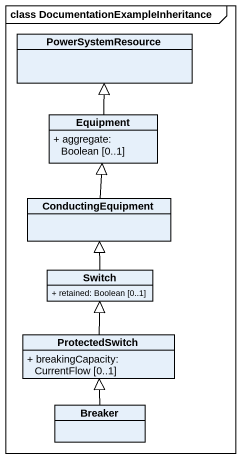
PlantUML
@startuml
mainframe class DocumentationExampleInheritance
hide circle
hide empty members
skinparam classAttributeIconSize 0
class PowerSystemResource
class Equipment {
  + aggregate: Boolean [0..1]
}
class ConductingEquipment
class Switch {
  + retained: Boolean [0..1]
}
class ProtectedSwitch {
  + breakingCapacity: CurrentFlow [0..1]
}
class Breaker
Equipment -up-|> PowerSystemResource
ConductingEquipment -up-|> Equipment
Switch -up-|> ConductingEquipment
ProtectedSwitch -up-|> Switch
Breaker -up-|> ProtectedSwitch
@enduml
